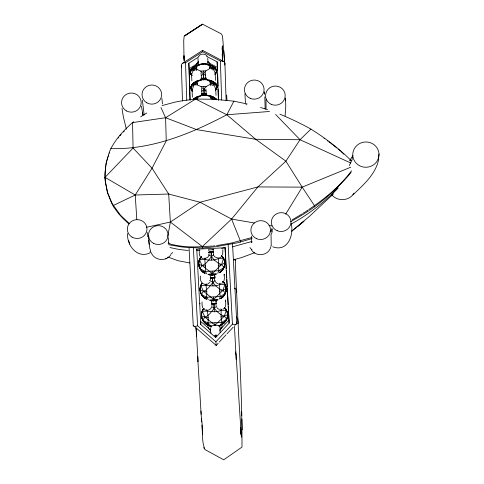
<?xml version="1.0" encoding="UTF-8"?>
<svg xmlns="http://www.w3.org/2000/svg" width="484" height="484" viewBox="0 0 484 484"><rect width="100%" height="100%" fill="white"/><g stroke="black" fill="none" stroke-linecap="round" stroke-linejoin="round"><path stroke-width="0.73" d="M186.739 100.242L185.535 62.732L202.639 51.721L202.633 50.475M265.147 109.16L264.827 96.867M205.016 273.46C198.718 270.719 196.516 261.729 201.259 256.599M208.314 299.705L206.644 297.212L206.825 291.834L203.474 291.314L200.098 290.122C199.468 286.879 204.266 277.919 200.225 287.774C199.378 292.451 202.197 297.279 206.414 299.275M201.477 315.556C200.418 313.886 206.015 303.341 201.87 312.507C200.769 316.209 202.046 320.366 204.847 322.985C205.331 324.933 218.157 328.793 207.799 324.915C204.351 323.058 201.628 319.573 201.477 315.556L201.489 315.937L204.871 317.123L208.223 317.643L208.041 323.022L210.129 326.137L215.059 325.194L220.147 325.653L224.249 322.961L226.385 320.063L227.25 317.94L227.504 313.257L226.397 309.954L225.084 308.139L226.893 311.291L227.637 314.667L224.34 316.179L221.025 317.026L221.817 322.356L220.147 325.653L218.956 326.016L223.33 323.463L225.774 320.874L227.244 317.722L227.625 314.291M219.554 272.758C225.556 269.388 226.724 260.204 221.478 255.619M220.946 298.567C226.948 295.198 228.121 286.02 222.876 281.434M203.074 64.178L203.086 63.616C208.011 63.422 220.795 67.276 215.047 74.397M203.576 79.769L203.589 79.213C208.513 79.019 221.297 82.873 215.549 89.994M196.94 97.133L193.4 99.22C196.226 96.522 200.237 95.384 204.079 95.366L204.091 94.81C208.435 95.402 213.087 95.935 216.378 99.123L216.415 99.789M222.44 56.731L222.495 45.847L222.053 49.477M266.061 108.458L265.994 99.619M191.985 75.51C190.043 74.028 189.885 71.051 191.216 69.103C197.442 62.539 208.471 62.236 215.374 67.929L216.493 71.202M192.487 91.107C185.699 83.012 202.627 77.573 207.957 79.987M197.823 356.551L197.998 361.475A206.335 2.099 87.2 0 1 196.437 332.798L196.341 330.977M216.445 71.735L216.457 70.531L209.542 65.854L205.73 64.045L200.418 64.305L196.74 66.477L190.309 71.801L190.345 72.467M216.941 87.332L216.953 86.128L210.044 81.451L206.232 79.642L200.921 79.902L197.236 82.074L190.811 87.392L190.847 88.064M222.325 323.487L221.793 327.771L219.942 330.433M219.288 283.176C220.299 287.46 218.804 292.221 220.426 296.547L219.083 299.185M220.686 308.986L221.164 310.28L221.025 317.026M105.264 170.447L105.076 174.942A56.241 44.994 81.9 0 0 105.155 178.753A56.241 40.801 57.6 0 0 105.409 182.232L107.521 192.874L111.629 203.201A50.53 36.657 57.6 0 0 113.583 206.807L117.921 212.785A55.884 35.459 35.3 0 0 123.771 219.228L128.938 223.959M190.357 71.257L190.424 72.993M190.859 86.854L190.926 88.59M285.112 115.918L285.784 105.96L285.506 98.555M105.367 169.273L105.742 166.236M196.686 70.676L196.74 66.477L196.244 65.467L191.216 69.103L190.381 71.644M206.922 273.896L205.252 271.403C206.335 266.932 204.363 262.352 204.95 257.99M208.925 255.268L209.106 253.525M220.038 332.363L220.117 326.912M219.548 272.595C222.791 270.411 225.108 266.66 224.836 262.667M220.946 298.404C224.183 296.22 226.506 292.475 226.228 288.476M205.434 266.025L202.082 265.504L198.7 264.312L199.081 260.882L201.265 256.816M271.221 244.789L271.028 234.335M224.745 65.122L224.927 63.628L226.113 100.497M196.087 66.09L196.371 64.118L198.658 61.165M205.561 72.485L205.736 79.884M105.887 165.316L106.232 163.477M167.76 236.428L170.362 222.047L168.692 194.03L152.036 168.196L133.07 148.043L132.555 122.579L133.693 121.726M271.518 233.978L272.256 231.37M251.97 241.401L251.704 242.69L251.474 236.113M106.377 162.793L106.74 161.214M190.877 87.241C191.428 84.458 194.138 83 196.456 81.826M215.029 74.01L216.421 71.348M215.525 89.607L216.923 86.945M222.628 254.983L222.894 249.69M378.748 158.982C375.935 174.125 363.442 184.785 352.884 194.901M106.916 160.543L107.218 159.436M206.825 291.834L205.996 285.137L206.347 283.799M270.816 246.713C269.013 255.691 256.078 257.512 251.42 249.804M107.345 158.994L107.684 157.899M378.276 159.182L379.014 153.991A13.135 12.705 -5 0 0 365.305 141.993A13.135 12.705 -5 0 0 352.763 155.261A13.135 12.705 -5 0 0 366.461 167.252A13.135 12.705 -5 0 0 379.002 153.991M107.974 157.028L108.198 156.386M223.602 258.335L221.545 264.56L212.282 273.575L212.391 275.148C220.438 273.666 209.148 275.547 208.556 274.543M224.999 284.144L222.942 290.37L213.674 299.384L209.439 300.195M226.397 309.954L224.34 316.179L215.071 325.194L204.871 317.123L202.233 311.127M108.507 155.533L108.67 155.11M211.55 307.273C210.486 310.359 206.22 311.23 203.782 309.209M223.977 280.932L224.37 278.663L224.237 274.21M225.369 306.747L225.762 304.472L225.629 300.019M207.836 61.347C210.619 63.071 209.887 65.969 209.632 68.661L205.948 70.833L203.425 73.943L201.265 75.661M216.989 86.793L215.876 83.526L210.522 80.392L210.044 81.451L210.383 85.632M211.024 95.989L210.588 98.452L213.988 99.498L216.378 99.123L211.024 95.989L209.802 95.802M217.691 273.375L219.028 270.731L224.092 267.477L224.08 267.101M129.464 223.681L120.449 215.156L113.462 205.416A51.262 41.043 -86.6 0 1 111.538 202.149L107.466 192.221L105.312 181.155A57.058 45.684 -86.6 0 1 105.034 177.362A57.058 41.557 -63 0 1 104.98 173.865L106.129 163.054L109.257 152.387A51.262 37.335 -63 0 1 110.86 148.618C151.934 149.75 191.095 133.602 226.814 114.762L233.905 101.168L247.191 103.963M110.86 148.618C116.166 138.533 124.025 130.027 132.555 122.579L165.582 117.727L195.596 99.045L214.551 99.293L233.905 101.168M352.685 155.836L349.581 160.779M353.919 193.219C349.539 201.09 337.239 201.786 331.752 194.737M285.693 214.128L302.204 187.139L350.731 167.21M208.713 255.794L207.805 257.258L204.762 258.698M219.113 257.482L218.375 258.656L218.363 267.725L219.028 270.731L221.46 271.336L221.448 270.961M200.842 285.312L200.854 285.693C207.152 284.344 213.674 287.708 219.772 284.465L220.504 283.291M202.245 311.502C208.55 310.153 215.071 313.517 221.164 310.28L221.902 309.101M113.583 206.807L113.462 205.416L135.224 195.01L152.036 168.196L166.26 140.862L165.582 117.727L160.948 107.521M349.297 165.534L351.965 160.162L352.751 155.261M351.118 160.567C339.06 148.479 325.345 138.134 310.885 129.095L300.038 139.731L285.899 161.178L257.881 186.933L231.588 219.077L202.348 246.58C190.884 247.451 179.189 246.749 168.148 243.392M213.517 254.862C209.3 257.942 207.448 263.719 202.082 265.504L199.928 268.65L205.252 271.403L219.028 270.731M214.908 280.678C210.691 283.751 208.846 289.529 203.474 291.314L201.326 294.46L206.644 297.212L220.426 296.547L222.858 297.146L222.846 296.771M216.844 306.082C212.24 309.088 210.473 315.253 204.871 317.123L202.717 320.269L208.041 323.022L221.817 322.356L224.249 322.961L224.237 322.58M191.253 69.769L192.414 68.323L195.941 65.939M216.729 335.049L215.664 336.58L215.991 335.152M209.959 281.978C205.978 288.131 198.513 282.075 200.606 276.098M198.537 56.307C200.352 53.44 205.198 53.319 207.158 56.108M351.584 170.761C340.167 186.08 325.309 198.398 309.542 209.015M203.341 309.355L204.06 308.441M206.686 93.914L204.145 94.362L203.921 89.54C206.341 85.087 211.187 83.738 215.876 83.526M219.21 326.615L220.504 325.042A18.15 5.505 -58.1 0 1 220.94 324.377M351.1 172.455L346.78 177.501M119.953 135.829L121.085 134.51M346.78 177.501C335.727 189.788 323.312 200.914 309.645 210.207M219.73 329.979L229.023 320.039L228.291 306.469M199.977 250.416L196.861 250.416L196.74 249.024L200.793 324.546L215.695 337.529L229.113 323.173L229.023 320.039M216.16 345.673L215.924 341.789L232.441 324.123L228.152 244.686M216.173 345.636L218.236 343.174M219.264 342.073L225.98 334.892M227.008 333.791L233.203 327.166M234.752 325.508L236.821 323.3L232.526 243.882M105.155 178.753L105.028 177.362L133.07 148.043M291.356 223.959C308.683 214.376 324.492 202.094 338.207 187.81M123.444 131.981L124.261 131.17M331.298 194.695L337.802 188.222M170.568 255.231C165.504 262.013 154.1 260.404 151.147 252.515M237.88 323.711L237.983 323.608A2.432 0.98 -2.5 0 0 238.134 323.288A70.761 28.532 -2.5 0 0 238.146 322.616L237.729 319.095L236.392 316.784M333.476 193.842L309.693 216.112L291.743 231.158L303.994 221.188L297.938 226.282M195.59 99.516C198.978 96.225 203.697 93.575 208.459 95.584M201.767 91.258L203.915 89.54L203.794 86.557M198.131 65.207L199.172 64.457M191.755 85.365L191.718 84.7L196.746 81.064L198.029 80.755M193.34 99.486L197.248 96.655L198.531 96.352M221.696 283.37L223.063 282.402M223.094 309.179L224.461 308.211M309.27 209.203L308.725 209.584M307.763 210.244L307.213 210.619M306.941 210.806L305.422 211.823M146.222 227.323L170.362 222.047L200.037 202.258L257.881 186.933L302.204 187.139L314.382 205.506L314.509 206.892M309.094 210.57L302.439 214.829M304.866 212.186L304.031 212.73M202.391 24.212L184.126 36.385L183.732 40.771L184.017 59.133M202.56 24.2L184.791 35.647L202.56 24.2L221.2 33.819L222.283 35.447L222.743 38.532L224.667 63.095M303.752 212.912L303.335 213.184M182.777 63.15L202.614 50.378L223.209 61.19M190 99.831L188.827 63.241L198.93 56.737M190.139 100.146L189.129 68.782L198.791 62.563M220.426 296.547L225.483 293.286L225.471 292.911M221.817 322.356L226.881 319.101L226.869 318.72M302.494 213.722L292.058 219.899M236.488 292.693L236.591 292.626A2.432 0.617 -2.6 0 0 236.743 292.427A70.761 17.944 -2.6 0 0 236.773 292.003L236.162 289.311L234.371 288.047M301.877 215.18L290.696 221.714M219.899 257.73L221.466 256.786M165.74 258.758L166.49 258.347M167.494 257.772L168.244 257.361M272.298 229.61L271.294 230.069M270.786 230.293L270.284 230.517M193.394 70.846L195.034 70.216M272.147 230.904L270.126 231.751M196.782 67.881L193.515 69.248L191.216 69.103M196.746 81.064L197.284 83.478L194.017 84.845L191.718 84.7M254.82 252.684L241.413 257.621L233.391 259.841M199.765 303.795L200.201 303.613M194.514 82.982L194.477 82.31L196.437 81.536M194.919 66.35L193.975 66.713L194.011 67.385M195.923 97.544L194.979 97.907L195.016 98.573M150.258 252.727C137.728 259.267 126.421 245.497 127.661 233.439M205.252 271.403L202.965 272.232L202.953 271.857C200.443 270.042 198.857 267.017 198.688 263.937M206.644 297.212L204.357 298.047L204.345 297.666C201.84 295.851 200.255 292.826 200.086 289.747M208.041 323.022L205.754 323.856L205.742 323.475M252.067 238.539L237.517 242.817L216.233 246.622M162.055 105.591L174.585 102.239A79.533 40.027 -10.4 0 1 181.954 100.823L195.596 99.045L226.814 114.762L255.697 139.295L285.899 161.178L302.204 187.139M251.976 237.493L231.866 242.95L216.596 245.63M251.638 241.558L232.344 246.858M196.244 65.467L203.08 63.616L203.159 64.233L203.092 63.616M199.372 80.404L203.582 79.213L203.661 79.83L203.595 79.213M199.874 96.001L204.085 94.81L204.163 95.427L204.091 94.81M234.976 260.356L235.242 260.247A70.761 6.903 -2.7 0 0 235.284 260.083L234.879 259.146M218.236 265.401L221.545 264.56L224.848 263.048L224.715 261.632M219.627 291.211L222.942 290.37L226.24 288.857L226.107 287.448M208.598 252.285L212.434 251.904L208.604 252.448M211.254 277.84C206.607 278.869 222.241 277.096 211.26 278.058M212.651 303.649C208.005 304.678 223.638 302.905 212.657 303.867M215.071 300.764C219.718 299.735 204.085 301.508 215.065 300.546M208.041 274.386L212.27 273.575L212.391 275.148L209.814 274.785M201.072 78.565L203.643 78.765L206.184 78.317M215.374 67.929L209.632 68.661M201.054 78.269L206.166 78.021M201.556 93.866L206.668 93.618M215.634 246.695L214.442 246.846M198.168 65.007L199.378 64.856L199.396 65.243M213.843 246.919L202.469 247.965L188.706 247.554A84.319 47.039 4 0 1 181.246 246.864L168.48 244.698M199.444 259.503L199.456 259.884L204.599 259.327L208.876 260.229L214.182 259.969L218.375 258.656L223.614 258.71L224.721 261.856M214.95 245.818L213.008 246.017M212.258 246.084L202.348 246.58L170.362 222.047M208.416 250.028L211.072 249.792A119.717 105.076 -1.7 0 0 213.722 249.508M226.814 114.762L269.527 111.483M191.422 75.068L193.515 69.248L196.825 69.285L200.636 71.094L205.948 70.833M191.924 90.665L194.017 84.845L197.327 84.882L201.138 86.69L206.45 86.43M204.079 95.366L206.735 95.239L210.546 97.048L213.988 99.498M196.716 249.157L225.042 247.784L229.113 323.173M105.028 177.362L135.224 195.01L168.692 194.03L200.037 202.258L231.588 219.077L254.342 222.967M350.779 163.017L300.038 139.731L255.697 139.295L196.71 129.639L165.582 117.727M219.772 284.465L225.012 284.519L226.113 287.665M221.164 310.28L226.403 310.329M206.977 64.487L209.36 64.892L209.384 65.279M201.568 94.162L204.145 94.362M216.632 273.968L212.282 273.575L212.137 271.33M200.854 285.693L203.474 291.314L213.662 299.384L218.024 299.777M188.282 250.518L179.05 249.466L169.969 247.566M211.786 85.027L213.492 85.493M209.3 80.211L210.522 80.392M167.954 257.022L177.906 260.695L189.782 262.957M269.019 225.471L271.954 225.974M218.036 258.057L214.86 256.919L213.795 255.552M245.939 104.689L246.477 104.81M210.492 65.528L212.476 65.818L212.512 66.483L214.158 67.27L215.416 68.601M210.976 80.834L212.972 81.415L213.008 82.08L214.66 82.861L215.912 84.198M211.478 96.425L213.474 97.012L213.511 97.677L215.84 99.057L215.822 98.669M260.513 107.478L267.567 109.626M272.752 246.786C287.411 252.412 294.157 235.333 291.211 223.602M209.584 67.258L212.984 68.305L215.586 73.895M210.086 82.855L213.486 83.901L216.088 89.492M211.786 69.496L212.99 69.896M211.496 96.721L213.511 97.677M201.217 257.766L202.875 258.553M218.139 283.697L216.475 282.904L215.38 281.712M219.536 309.506L217.873 308.713L216.778 307.522M149.012 237.081L147.414 236.265M148.739 236.192L147.342 235.442M202.639 51.721L220.395 61.038L221.648 100.049M206.656 56.362L217.147 61.867L217.546 70.398M207.618 62.248L217.449 67.409M212.512 66.483L211.514 65.546M213.008 82.08L212.016 81.143M207.194 64.227L207.896 64.644M202.953 271.857L205.01 273.297M204.345 297.666L206.408 299.106M208.767 254.905L211.345 256.484L214.182 259.969L218.109 263.078L221.545 264.56L224.092 267.477M209.518 280.321L212.742 282.293L215.58 285.778L219.506 288.887L222.942 290.37L225.483 293.286M211.556 306.529L214.134 308.108L216.977 311.587L220.898 314.703L224.34 316.179L226.881 319.101M200.636 71.094L203.413 73.943L205.724 75.444M203.921 89.54L206.226 91.04M324.038 138.497L324.407 138.745M327.372 140.808L327.741 141.068M328.836 141.86L329.925 142.659M330.651 143.197L331.014 143.47M331.371 143.742L331.734 144.014M212.27 273.575L202.082 265.504L199.456 259.884M332.091 144.286L332.447 144.565M333.161 145.115L333.518 145.394M333.875 145.672L334.226 145.95M334.583 146.228L334.934 146.513M335.636 147.082L336.689 147.935M338.074 149.096L338.764 149.677M339.109 149.973L340.131 150.863M215.205 335.164L215.634 335.533M210.661 330.088L200.697 321.412L200.793 324.546M193.14 325.454A4.537 2.015 -26.8 0 0 197.575 325.762L215.924 341.789M216.167 345.407L193.243 325.411L189.075 248.238M340.815 151.462L341.153 151.758M341.492 152.061L342.164 152.666M342.497 152.968L343.162 153.579M343.495 153.888L343.828 154.19M201.411 418.497C203.455 428.473 200.83 440.349 205.053 449.618L223.717 459.8L241.976 447.089C242.284 384.713 237.487 322.193 235.278 259.811L235.284 259.866M208.761 324.722A17.618 5.627 52.3 0 1 209.336 325.417L211.206 327.269M201.138 86.69L203.915 89.54L204.109 93.69M275.638 114.478L300.038 139.731M221.484 255.836L223.614 258.71M222.882 281.652L225.012 284.519M224.28 307.461L225.09 308.302M350.259 160.555L350.567 160.882M190.4 72.606L191.96 75.129M190.902 88.203L192.463 90.72M215.555 336.525L214.503 335.291M210.794 330.923L208.465 328.176L207.497 324.05M203.764 258.226L204.599 259.327M205.156 284.035L205.996 285.137M206.553 309.845L207.388 310.946L208.223 317.643M197.248 96.655L197.787 99.075M202.717 307.842L202.112 305.622L202.003 301.913M200.122 256.574L199.354 254.548L199.245 250.839M203.794 447.47L204.315 448.916M231.588 219.077L240.3 240.76L240.421 242.145M215.156 281.222L214.612 279.685L214.479 275.233M211.012 333.18L210.473 331.643L210.358 327.934M236.343 321.927L236.821 323.3M150.718 251.42L149.768 248.141L149.005 242.544M128.641 240.397L129.161 242.175M129.204 242.296L129.73 244.081M201.011 72.703L201.653 80.084M201.513 88.3L202.155 95.681M126.366 129.186L123.353 116.874L121.986 108.398M181.694 67.209L181.355 65.745L182.486 101.102M142.441 112.681L143.01 115.246M213.559 255.044L213.081 249.617M240.748 432.079L241.389 435.013L240.596 427.729L241.425 437.106L240.905 431.202M142.828 114.43L141.485 106.135M144.165 115.023L142.369 100.146M236.017 354.07L236.252 359.618A206.335 2.099 87.2 0 1 234.692 330.947L234.45 326.373M147.209 232.453L147.517 234.722M168.704 242.557L168.238 237.668M264.361 91.785L264.609 94.223L264.427 92.396M244.922 93.781L245.467 102.898M162.455 103.866L161.922 98.385M148.606 237.771L148.975 242.091M202.633 50.487L202.675 51.062M148.788 240.258L149.193 244.39M225.102 247.566L225.108 247.669A119.717 105.076 -1.7 0 1 221.63 248.334M202.348 246.58L202.469 247.965M285.457 98.034L285.663 100.466M241.093 433.41L236.361 359.195M213.535 297.14L213.789 300.963L213.777 300.582M201.864 425.043L202.542 434.36M224.497 60.56L223.783 50.542M213.674 299.384L213.789 300.963M197.914 361.058L201.144 414.31M200.908 411.001L201.653 421.957M135.224 195.01L136.815 219.567M214.926 322.949L215.065 325.188M184.168 60.597L183.993 55.702A206.335 2.099 87.2 0 0 184.15 61.208M226.675 95.076L226.972 100.17M216.378 69.998L216.396 70.386M216.88 85.595L216.899 85.983M215.834 68.686L215.858 69.073M215.967 72.703L215.985 73.09M216.336 84.283L216.36 84.67M216.469 88.3L216.487 88.687M225.102 247.481L226.252 268.777M226.331 270.284L226.742 277.822M226.821 279.328L227.232 286.867M227.311 288.373L228.206 304.962M215.18 73.386L215.568 80.447M214.817 67.482L214.835 67.869M215.319 83.079L215.338 83.466M215.683 88.983L216.027 95.336M213.359 66.417L213.377 66.804M213.861 82.014L213.88 82.401M214.358 97.611L214.382 97.998M212.518 96.74L212.543 97.127M207.745 58.122L208.096 64.481M205.888 89.123L206.232 95.481M204.901 78.136L204.92 78.523M205.404 93.733L205.422 94.12M203.292 70.966L203.643 78.765M202.324 78.263L202.342 78.65M202.826 93.86L202.844 94.247M197.95 58.268L198.301 64.626M195.421 81.947L195.439 82.334M193.14 67.397L193.158 67.784M193.642 82.994L193.661 83.381M194.144 98.591L194.163 98.978M191.755 68.595L191.773 68.982M192.257 84.192L192.275 84.579M191.531 74.53L191.876 80.888M192.033 90.127L192.42 97.187M190.811 69.902L190.835 70.289M190.944 73.919L190.962 74.306M191.313 85.499L191.337 85.886M191.446 89.516L191.464 89.903M188.827 63.241L189.129 68.782M193.37 247.875L197.587 325.811M196.546 336.598L196.081 327.995L196.359 332.333M196.189 328.231L196.238 329.15M213.934 303.45L214.321 311.72M212.536 277.641L212.924 285.905M211.139 251.831L211.532 260.096M213.946 303.831L214.134 308.108M212.549 278.022L212.742 282.293M203.425 73.943L203.607 78.099M211.151 252.206L211.345 256.484M271.911 228.327L272.008 230.62M217.667 74.131L218.054 86.079M218.151 89.068L218.508 100.267M217.147 61.867L218.375 99.952M197.284 83.478L197.327 84.882M242.194 429.695L241.897 419.065M241.667 411.563L241.782 415.393M220.135 325.278L220.147 325.653M215.876 301.042L216.009 305.495M215.616 335.019L215.695 337.529M212.379 274.773L212.391 275.148M211.817 301.986L211.925 305.694M210.419 276.17L210.534 279.879M210.117 325.762L210.129 326.137M202.711 319.894L202.717 320.269M201.314 294.084L201.326 294.46M199.916 268.269L199.928 268.65M222.368 49.277L222.301 46.343L222.458 55.636M222.67 61.172L222.253 53.845A206.335 2.099 87.2 0 0 222.465 61.329M235.496 351.844A28.163 16.299 -3.2 0 1 235.962 354.07M181.246 65.721A4.537 3.576 33.9 0 1 185.535 62.823M220.408 61.129A4.537 3.606 -38.3 0 1 225.03 63.598M215.501 68.837A13.086 6.933 -3.1 0 1 215.138 74.596M206.027 78.68A13.086 6.933 -3.1 0 1 201.265 78.91M191.918 75.728A13.086 6.933 -3.1 0 1 191.192 70.017M193.14 68.099A13.086 6.933 -3.1 0 1 194.023 67.524M212.512 66.629A13.086 6.933 -3.1 0 1 213.432 67.119M211.466 65.703A13.086 6.933 -3.1 0 1 215.114 74.1M205.996 78.184A13.086 6.933 -3.1 0 1 201.241 78.414M191.888 75.226A13.086 6.933 -3.1 0 1 194.985 66.502M206.468 95.402A8.004 4.241 -3.1 0 1 205.73 95.536M215.997 84.434A13.086 6.933 -3.1 0 1 215.64 90.193M206.523 94.277A13.086 6.933 -3.1 0 1 201.767 94.507M192.42 91.319A13.086 6.933 -3.1 0 1 191.694 85.614M213.014 82.226A13.086 6.933 -3.1 0 1 213.934 82.716M211.968 81.294A13.086 6.933 -3.1 0 1 215.616 89.697M206.499 93.775A13.086 6.933 -3.1 0 1 201.743 94.011M192.39 90.823A13.086 6.933 -3.1 0 1 195.488 82.098M212.494 97.393A13.086 6.933 -3.1 0 1 214.436 98.312M193.34 99.414A13.086 6.933 -3.1 0 1 195.99 97.689M212.47 96.891A13.086 6.933 -3.1 0 1 216.475 99.535M221.987 324.201A12.439 10.92 -1.7 0 1 220.504 325.042M209.324 325.417A12.439 10.92 -1.7 0 1 207.896 324.746M220.008 326.736A4.907 4.308 -1.7 0 1 219.887 327.166M210.316 326.446A4.907 4.308 -1.7 0 1 210.286 326.016M208.888 249.641A4.907 4.308 -1.7 0 1 208.767 250.071M199.196 249.351A4.907 4.308 -1.7 0 1 199.166 248.921M213.408 249.847A4.907 4.308 -1.7 0 1 213.238 249.429M224.225 274.337A4.907 4.308 -1.7 0 1 224.025 275.208M215.223 276.364A4.907 4.308 -1.7 0 1 214.654 275.305M211.55 301.72A4.907 4.308 -1.7 0 1 211.399 302.083M225.617 300.147A4.907 4.308 -1.7 0 1 225.423 301.024M216.62 302.173A4.907 4.308 -1.7 0 1 215.931 300.715M236.924 323.33A4.537 2.045 20.7 0 1 232.447 324.068M225.151 308.036A13.086 11.489 -1.7 0 1 219.936 325.272M210.316 325.738A13.086 11.489 -1.7 0 1 203.268 309.094M211.562 303.674A13.086 11.489 -1.7 0 1 216.318 303.444M224.316 307.401A13.086 11.489 -1.7 0 1 218.75 325.974M211.556 326.325A13.086 11.489 -1.7 0 1 204.018 308.387M211.569 303.958A13.086 11.489 -1.7 0 1 216.324 303.728M222.912 281.307A13.086 11.489 -1.7 0 1 220.825 298.283M217.346 299.886A13.086 11.489 -1.7 0 1 210.153 300.231M206.523 298.979A13.086 11.489 -1.7 0 1 201.876 283.285M210.165 277.864A13.086 11.489 -1.7 0 1 214.926 277.635M222.918 281.591A13.086 11.489 -1.7 0 1 220.837 298.567M217.358 300.165A13.086 11.489 -1.7 0 1 210.165 300.516M205.404 298.616A13.086 11.489 -1.7 0 1 201.882 283.563M210.177 278.149A13.086 11.489 -1.7 0 1 214.932 277.919M222.362 256.411A13.086 11.489 -1.7 0 1 220.48 271.724M215.955 274.071A13.086 11.489 -1.7 0 1 208.761 274.422M205.125 273.17A13.086 11.489 -1.7 0 1 200.479 257.476M208.773 252.055A13.086 11.489 -1.7 0 1 213.529 251.825M221.527 255.776A13.086 11.489 -1.7 0 1 220.486 272.008M215.961 274.355A13.086 11.489 -1.7 0 1 208.767 274.706M204.012 272.807A13.086 11.489 -1.7 0 1 201.229 256.762M208.779 252.339A13.086 11.489 -1.7 0 1 213.535 252.103M118.126 138.109A55.884 47.601 -67.8 0 1 118.846 137.184M140.662 116.838A69.775 35.889 -26.7 0 1 146.791 113.032M279.843 114.17A167.246 92.746 19.9 0 1 310.897 129.083M109.438 153.228A50.53 40.426 81.9 0 1 109.62 152.817M271.808 245.872A9.825 9.801 -68.4 0 1 270.81 245.648M251.995 249.75A9.825 9.783 -20 0 1 249.925 247.554M168.22 242.302A5.409 5.403 67.9 0 1 169.122 243.234M172.613 252.418A9.825 9.777 25.6 0 1 170.671 254.366M150.669 251.88A9.825 9.783 68 0 1 149.913 251.989M277.241 230.747A9.819 9.42 -6.8 0 0 290.92 220.934A9.819 9.42 -6.8 0 0 275.354 214.545A9.819 9.42 -6.8 0 0 277.241 230.747M256.544 238.679A9.819 9.42 -6.8 0 0 270.471 229.192A9.819 9.42 -6.8 0 0 255.074 222.428A9.819 9.42 -6.8 0 0 256.544 238.679M250.21 98.349A9.819 9.559 -7.8 0 0 264.028 88.608A9.819 9.559 -7.8 0 0 248.552 81.869A9.819 9.559 -7.8 0 0 250.21 98.349M271.143 104.272A9.819 9.559 -7.8 0 0 285.161 94.81A9.819 9.559 -7.8 0 0 269.83 87.767A9.819 9.559 -7.8 0 0 271.143 104.272M126.566 110.951A9.819 9.565 -2.8 0 0 141.183 102.457A9.819 9.565 -2.8 0 0 126.354 94.386A9.819 9.565 -2.8 0 0 126.566 110.951M146.87 102.832A9.819 9.565 -2.8 0 0 161.656 94.622A9.819 9.565 -2.8 0 0 147.003 86.267A9.819 9.565 -2.8 0 0 146.87 102.832M153.374 243.246A9.819 9.42 -2.7 0 0 168.093 235.024A9.819 9.42 -2.7 0 0 153.368 226.929A9.819 9.42 -2.7 0 0 153.374 243.246M132.047 237.118A9.819 9.42 -2.7 0 0 146.973 229.247A9.819 9.42 -2.7 0 0 132.459 220.801A9.819 9.42 -2.7 0 0 132.047 237.118"/></g></svg>
